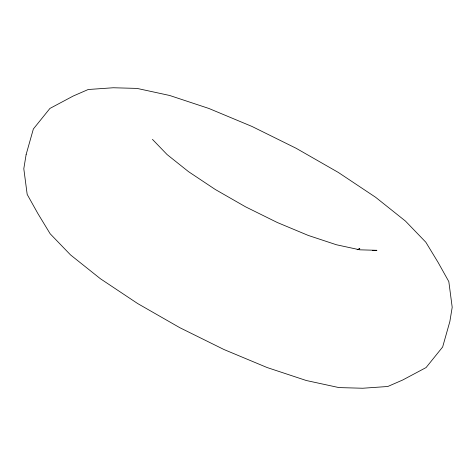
<?xml version="1.0" encoding="UTF-8"?>
<svg xmlns="http://www.w3.org/2000/svg" width="476" height="476" viewBox="0 0 476 476"><rect width="100%" height="100%" fill="white"/><g stroke="black" fill="none" stroke-linecap="round" stroke-linejoin="round"><path stroke-width="0.71" d="M357.863 249.626L359.808 248.591L357.155 249.745M372.488 250.614L376.909 250.305L359.844 249.829L336.431 244.759L308.269 235.436L277.27 222.494L245.556 206.822L215.283 189.478L188.514 171.652L167.076 154.551L152.427 139.349M26.132 154.527L23.8 168.73L27.18 194.41L37.872 213.54L50.147 233.752L70.543 254.922L100.394 278.728L137.665 303.551L179.821 327.696L223.976 349.527L267.137 367.543L306.354 380.526L338.954 387.589L362.718 388.243L387.785 386.494L402.684 380.015L426.079 367.561L442.644 347.004L449.868 321.473L452.2 307.27L448.82 281.59L438.128 262.46L425.853 242.248L405.457 221.078L375.606 197.272L338.335 172.449L296.179 148.304L252.024 126.473L208.863 108.457L169.646 95.474L137.046 88.411L113.282 87.757L88.215 89.506L73.316 95.985L49.921 108.439L33.356 128.996L26.132 154.527"/></g></svg>
